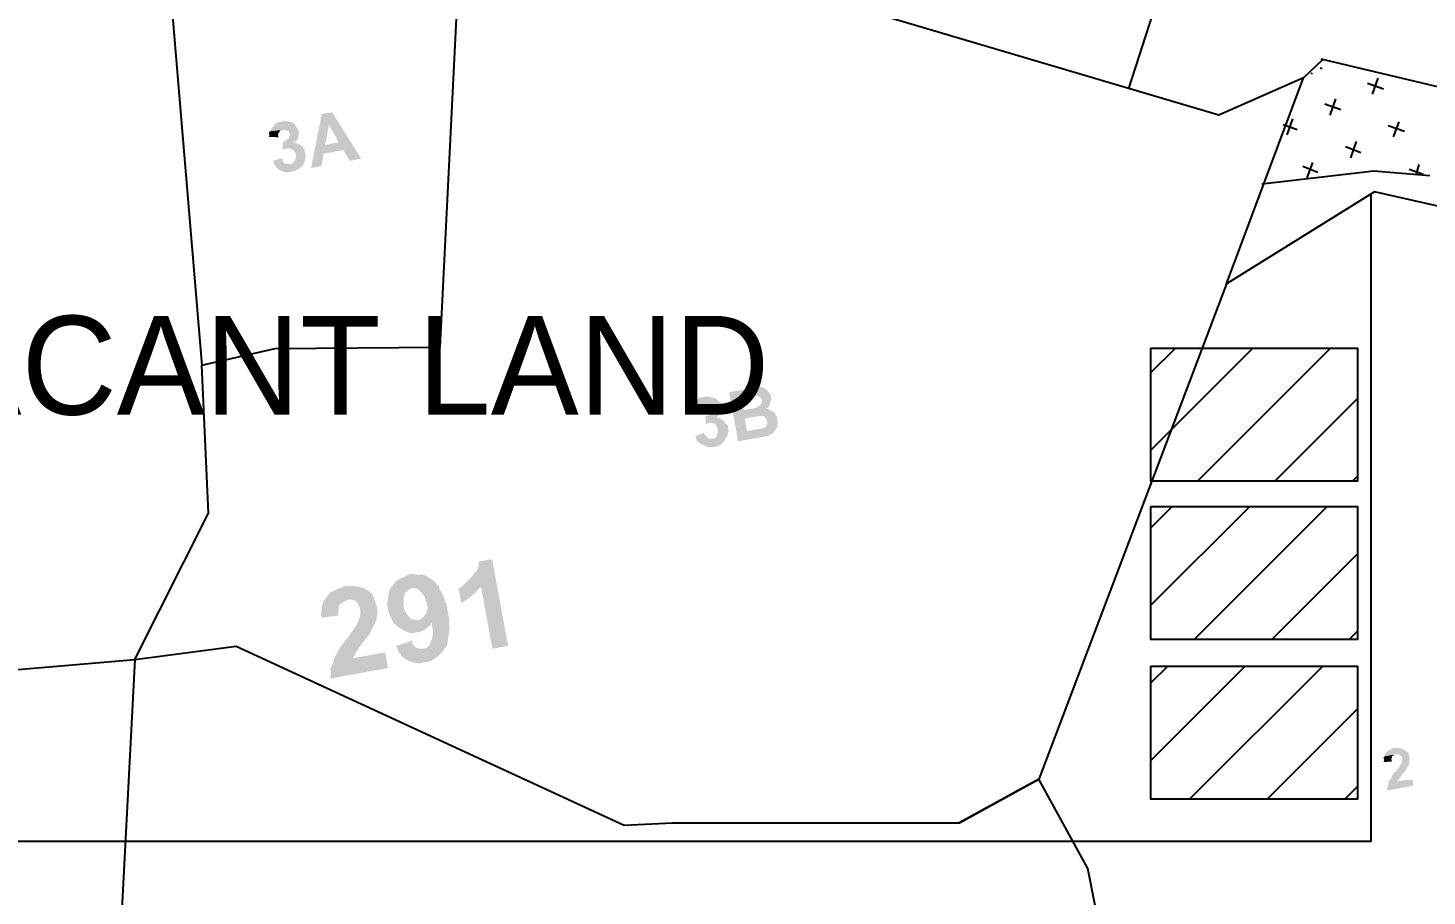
# Model space of a CAD drawing. Header units: metres. Extents: x 297 to 3998, y 336 to 1712.
# Drawn here: x 3210.3 to 3337.9, y 1365.4 to 1444.5 of the extents above; entities that cross this region are included whole.
import ezdxf

# ---------------------------------------------------------------- set-up
doc = ezdxf.new("R2010")
doc.units = ezdxf.units.M
doc.header["$MEASUREMENT"] = 0
doc.styles.get("Standard").update_dxf_attribs({"font": 'CENSCBK.TTF'})
pattern_1 = [(45, (-2513.5867, 677.9554), (-3.535534, 3.535534), [])]

msp = doc.modelspace()

# ---------------------------------------------------------------- hatches: boundary and pattern name
at = {"linetype": 'Continuous'}
for points in [[(3238.011, 1436.773), (3237.058, 1436.597), (3236.092, 1431.694), (3237.044, 1431.869), (3237.232, 1432.987), (3239.04, 1433.32), (3237.377, 1433.801), (3237.727, 1435.638)], [(3238.011, 1436.773), (3237.727, 1435.638), (3238.614, 1434.029), (3237.377, 1433.801), (3239.04, 1433.32), (3239.614, 1432.343), (3240.662, 1432.536)], [(3233.441, 1435.931), (3233.345, 1435.913), (3233.06, 1435.86), (3232.714, 1435.6), (3232.559, 1435.374), (3232.403, 1435.149), (3232.326, 1435.036), (3233.581, 1435.169), (3233.884, 1435.126), (3234.11, 1434.971), (3234.162, 1434.685), (3234.024, 1434.365), (3233.756, 1434.217), (3233.679, 1434.104), (3233.488, 1434.069), (3233.516, 1433.385), (3233.611, 1433.403), (3233.706, 1433.42), (3233.992, 1433.473), (3235.117, 1433.778), (3235.004, 1433.856), (3234.796, 1433.916), (3234.588, 1433.976), (3234.493, 1433.959), (3234.571, 1434.072), (3234.839, 1434.219), (3234.899, 1434.427), (3235.002, 1434.938), (3234.836, 1435.302), (3234.558, 1435.743), (3234.445, 1435.82), (3233.726, 1435.983), (3233.536, 1435.948)], [(3232.326, 1435.036), (3232.248, 1434.923), (3232.266, 1434.828), (3232.301, 1434.638), (3232.223, 1434.525), (3233.115, 1434.492), (3233.08, 1434.683), (3233.062, 1434.778), (3233.14, 1434.891), (3233.218, 1435.004), (3233.295, 1435.116), (3233.391, 1435.134), (3233.581, 1435.169)], [(3235.117, 1433.778), (3233.992, 1433.473), (3234.087, 1433.49), (3234.408, 1433.352), (3234.651, 1433.102), (3234.721, 1432.721), (3234.601, 1432.305), (3234.428, 1432.175), (3234.35, 1432.062), (3234.16, 1432.027), (3235.415, 1432.16), (3235.493, 1432.273), (3235.57, 1432.385), (3235.553, 1432.481), (3235.613, 1432.689), (3235.595, 1432.784), (3235.508, 1433.26), (3235.473, 1433.45), (3235.36, 1433.528), (3235.342, 1433.623), (3235.23, 1433.701)], [(3233.371, 1432.571), (3232.626, 1432.335), (3232.644, 1432.24), (3232.809, 1431.877), (3233.052, 1431.626), (3233.391, 1431.393), (3233.807, 1431.273), (3234.187, 1431.343), (3234.568, 1431.413), (3234.932, 1431.579), (3235.277, 1431.839), (3235.355, 1431.952), (3235.433, 1432.065), (3235.415, 1432.16), (3234.16, 1432.027), (3233.952, 1432.087), (3233.761, 1432.052), (3233.649, 1432.13), (3233.518, 1432.303), (3233.483, 1432.493)], [(3276.118, 1411.605), (3274.213, 1411.254), (3275.038, 1406.779), (3276.656, 1407.077), (3276.942, 1407.13), (3277.228, 1407.182), (3277.513, 1407.235), (3277.799, 1407.288), (3277.972, 1407.418), (3278.24, 1407.566), (3278.395, 1407.791), (3278.551, 1408.017), (3278.628, 1408.13), (3275.85, 1407.716), (3275.639, 1408.859), (3276.401, 1408.999), (3278.287, 1409.445), (3277.967, 1409.583), (3277.741, 1409.738), (3277.551, 1409.703), (3277.897, 1409.964), (3277.879, 1410.059), (3275.499, 1409.62), (3275.306, 1410.668), (3275.877, 1410.773), (3277.859, 1411.236), (3277.746, 1411.314), (3277.616, 1411.487), (3277.39, 1411.642), (3277.278, 1411.72), (3276.974, 1411.762), (3276.879, 1411.745), (3276.498, 1411.675), (3276.403, 1411.657), (3276.213, 1411.622)], [(3277.859, 1411.236), (3275.877, 1410.773), (3276.448, 1410.878), (3276.544, 1410.896), (3276.639, 1410.913), (3276.734, 1410.931), (3276.942, 1410.871), (3277.055, 1410.793), (3277.185, 1410.62), (3277.202, 1410.525), (3277.16, 1410.222), (3276.909, 1409.979), (3276.641, 1409.831), (3276.26, 1409.761), (3275.499, 1409.62), (3277.879, 1410.059), (3277.957, 1410.172), (3277.999, 1410.475), (3278.077, 1410.587), (3278.042, 1410.778), (3278.007, 1410.968), (3277.989, 1411.064)], [(3270.909, 1409.956), (3270.831, 1409.843), (3270.849, 1409.748), (3270.771, 1409.635), (3270.806, 1409.445), (3271.585, 1409.49), (3271.663, 1409.602), (3271.628, 1409.793), (3271.705, 1409.906), (3271.783, 1410.018), (3271.878, 1410.036), (3271.956, 1410.149), (3272.051, 1410.166)], [(3271.928, 1410.833), (3271.548, 1410.763), (3271.28, 1410.615), (3271.029, 1410.372), (3270.891, 1410.051), (3270.909, 1409.956), (3272.051, 1410.166), (3272.146, 1410.184), (3272.45, 1410.141), (3272.597, 1409.873), (3272.65, 1409.588), (3272.607, 1409.284), (3272.339, 1409.137), (3272.149, 1409.101), (3272.054, 1409.084), (3272.099, 1408.305), (3272.272, 1408.435), (3272.462, 1408.47), (3273.587, 1408.776), (3273.379, 1408.836), (3273.266, 1408.914), (3273.171, 1408.896), (3273.076, 1408.878), (3273.154, 1408.991), (3273.309, 1409.217), (3273.482, 1409.347), (3273.489, 1409.841), (3273.402, 1410.317), (3273.046, 1410.645), (3272.933, 1410.723), (3272.214, 1410.885), (3272.119, 1410.868)], [(3273.587, 1408.776), (3272.462, 1408.47), (3272.557, 1408.488), (3272.973, 1408.367), (3273.139, 1408.004), (3273.209, 1407.623), (3273.071, 1407.303), (3273.089, 1407.207), (3272.916, 1407.077), (3272.821, 1407.06), (3272.725, 1407.042), (3273.981, 1407.175), (3274.058, 1407.288), (3274.041, 1407.383), (3274.118, 1407.496), (3274.101, 1407.591), (3274.179, 1407.703), (3274.073, 1408.275), (3273.96, 1408.352), (3273.848, 1408.43), (3273.83, 1408.525), (3273.717, 1408.603)], [(3278.287, 1409.445), (3276.401, 1408.999), (3276.496, 1409.016), (3276.972, 1409.104), (3277.37, 1409.079), (3277.613, 1408.829), (3277.649, 1408.638), (3277.701, 1408.353), (3277.624, 1408.24), (3277.546, 1408.127), (3277.468, 1408.014), (3277.373, 1407.997), (3277.278, 1407.979), (3277.183, 1407.962), (3275.85, 1407.716), (3278.628, 1408.13), (3278.611, 1408.225), (3278.653, 1408.528), (3278.601, 1408.814), (3278.566, 1409.004), (3278.418, 1409.272), (3278.4, 1409.367)], [(3271.936, 1407.586), (3271.114, 1407.237), (3271.297, 1406.779), (3271.636, 1406.546), (3271.956, 1406.408), (3272.277, 1406.27), (3272.675, 1406.245), (3273.151, 1406.333), (3273.515, 1406.498), (3273.748, 1406.837), (3273.843, 1406.854), (3273.825, 1406.949), (3273.903, 1407.062), (3273.981, 1407.175), (3272.725, 1407.042), (3272.44, 1406.989), (3272.327, 1407.067), (3272.214, 1407.145), (3272.084, 1407.318), (3271.971, 1407.395)], [(3252.602, 1396.049), (3251.364, 1395.821), (3251.382, 1395.726), (3251.357, 1395.328), (3251.219, 1395.007), (3250.968, 1394.764), (3250.735, 1394.426), (3250.485, 1394.183), (3250.234, 1393.94), (3249.984, 1393.697), (3249.733, 1393.454), (3249.543, 1393.419), (3251.595, 1393.501), (3252.63, 1387.884), (3254.058, 1388.147)], [(3245.081, 1394.664), (3244.985, 1394.646), (3244.717, 1394.498), (3244.354, 1394.333), (3243.991, 1394.167), (3243.74, 1393.924), (3243.585, 1393.699), (3243.334, 1393.456), (3243.197, 1393.135), (3243.154, 1392.832), (3243.111, 1392.529), (3243.069, 1392.226), (3243.044, 1391.827), (3243.096, 1391.542), (3243.167, 1391.161), (3243.332, 1390.797), (3243.48, 1390.529), (3243.645, 1390.166), (3243.758, 1390.088), (3245.948, 1390.492), (3245.853, 1390.474), (3245.645, 1390.535), (3245.246, 1390.56), (3245.003, 1390.81), (3244.743, 1391.156), (3244.577, 1391.519), (3244.507, 1391.9), (3244.532, 1392.298), (3244.557, 1392.697), (3244.695, 1393.017), (3245.041, 1393.278), (3245.213, 1393.408), (3247.498, 1393.829), (3247.368, 1394.002), (3247.143, 1394.158), (3246.917, 1394.313), (3246.579, 1394.546), (3246.163, 1394.666), (3245.877, 1394.613), (3245.574, 1394.656), (3245.366, 1394.716)], [(3239.178, 1393.576), (3238.987, 1393.541), (3238.814, 1393.41), (3238.529, 1393.358), (3238.261, 1393.21), (3237.897, 1393.045), (3237.647, 1392.802), (3237.492, 1392.576), (3237.336, 1392.351), (3237.181, 1392.125), (3237.121, 1391.917), (3239.406, 1392.338), (3239.596, 1392.373), (3239.899, 1392.331), (3240.107, 1392.271), (3240.35, 1392.02), (3240.516, 1391.657), (3240.586, 1391.276), (3240.561, 1390.878), (3240.441, 1390.462), (3240.225, 1390.028), (3239.992, 1389.69), (3239.837, 1389.464), (3239.682, 1389.239), (3239.371, 1388.788), (3239.043, 1388.432), (3238.732, 1387.981), (3238.517, 1387.548), (3238.206, 1387.097), (3238.103, 1386.586), (3237.888, 1386.152), (3237.898, 1385.563), (3237.838, 1385.355), (3237.873, 1385.165), (3243.109, 1386.13), (3242.846, 1387.558), (3239.895, 1387.014), (3239.972, 1387.127), (3240.05, 1387.24), (3240.265, 1387.673), (3240.576, 1388.124), (3240.809, 1388.462), (3241.137, 1388.818), (3241.448, 1389.269), (3241.663, 1389.703), (3241.879, 1390.136), (3242.094, 1390.569), (3242.059, 1390.76), (3242.119, 1390.968), (3242.127, 1391.461), (3242.039, 1391.937), (3241.856, 1392.396), (3241.673, 1392.854), (3241.317, 1393.183), (3240.884, 1393.398), (3240.468, 1393.518), (3239.862, 1393.603), (3239.671, 1393.568), (3239.463, 1393.628)], [(3247.498, 1393.829), (3245.213, 1393.408), (3245.309, 1393.426), (3245.82, 1393.323), (3246.176, 1392.995), (3246.436, 1392.649), (3246.637, 1392.095), (3246.724, 1391.619), (3246.622, 1391.108), (3246.293, 1390.753), (3246.121, 1390.622), (3245.948, 1390.492), (3243.758, 1390.088), (3243.983, 1389.933), (3244.114, 1389.76), (3247.065, 1390.304), (3247.1, 1390.114), (3247.153, 1389.828), (3247.223, 1389.447), (3247.18, 1389.144), (3247.138, 1388.841), (3247, 1388.52), (3246.862, 1388.199), (3246.612, 1387.956), (3246.326, 1387.904), (3244.249, 1387.423), (3244.397, 1387.155), (3244.51, 1387.077), (3244.735, 1386.922), (3245.169, 1386.706), (3245.585, 1386.586), (3245.983, 1386.561), (3246.459, 1386.649), (3246.649, 1386.684), (3246.935, 1386.736), (3247.203, 1386.884), (3247.644, 1387.162), (3247.972, 1387.518), (3248.145, 1387.648), (3248.283, 1387.969), (3248.378, 1387.987), (3248.516, 1388.307), (3248.559, 1388.61), (3248.601, 1388.914), (3248.644, 1389.217), (3248.686, 1389.52), (3248.729, 1389.823), (3248.659, 1390.204), (3248.701, 1390.507), (3248.631, 1390.888), (3248.578, 1391.174), (3248.508, 1391.554), (3248.438, 1391.935), (3248.29, 1392.203), (3248.238, 1392.489), (3248.072, 1392.852), (3247.924, 1393.12), (3247.777, 1393.388), (3247.741, 1393.579), (3247.629, 1393.656)], [(3249.543, 1393.419), (3249.789, 1392.086), (3249.884, 1392.103), (3250.325, 1392.381), (3250.67, 1392.642), (3251.094, 1393.015), (3251.422, 1393.371), (3251.595, 1393.501)], [(3237.121, 1391.917), (3237.061, 1391.709), (3237.053, 1391.216), (3236.993, 1391.008), (3237.046, 1390.722), (3238.587, 1390.907), (3238.552, 1391.098), (3238.594, 1391.401), (3238.619, 1391.799), (3238.87, 1392.042), (3239.138, 1392.19), (3239.406, 1392.338)], [(3244.114, 1389.76), (3244.209, 1389.778), (3244.547, 1389.545), (3244.868, 1389.407), (3245.284, 1389.287), (3245.665, 1389.357), (3246.045, 1389.427), (3246.409, 1389.593), (3246.755, 1389.853), (3247.005, 1390.096), (3247.065, 1390.304)], [(3245.311, 1388.603), (3243.823, 1388.132), (3243.953, 1387.959), (3243.989, 1387.768), (3244.136, 1387.5), (3244.249, 1387.423), (3246.326, 1387.904), (3246.041, 1387.851), (3245.928, 1387.929), (3245.72, 1387.989), (3245.625, 1387.971), (3245.494, 1388.144), (3245.364, 1388.317)], [(3333.978, 1378.067), (3333.9, 1377.954), (3333.918, 1377.859), (3333.953, 1377.668), (3333.875, 1377.556), (3334.655, 1377.601), (3334.637, 1377.696), (3334.62, 1377.791), (3334.602, 1377.886), (3334.68, 1377.999), (3334.662, 1378.094), (3334.757, 1378.112), (3334.835, 1378.225), (3334.93, 1378.242), (3335.025, 1378.26)], [(3334.92, 1378.831), (3334.635, 1378.778), (3334.557, 1378.666), (3334.462, 1378.648), (3334.366, 1378.631), (3334.271, 1378.613), (3334.289, 1378.518), (3334.194, 1378.5), (3334.116, 1378.387), (3334.038, 1378.275), (3333.961, 1378.162), (3333.978, 1378.067), (3335.025, 1378.26), (3335.121, 1378.277), (3335.216, 1378.295), (3335.441, 1378.139), (3335.554, 1378.062), (3335.607, 1377.776), (3335.624, 1377.681), (3335.547, 1377.568), (3335.564, 1377.473), (3335.486, 1377.36), (3335.409, 1377.248), (3335.331, 1377.135), (3335.253, 1377.022), (3335.176, 1376.909), (3335.098, 1376.797), (3335.021, 1376.684), (3334.925, 1376.666), (3334.692, 1376.328), (3334.555, 1376.007), (3334.477, 1375.895), (3334.382, 1375.877), (3334.339, 1375.574), (3334.296, 1375.271), (3334.201, 1375.253), (3334.236, 1375.063), (3334.254, 1374.968), (3336.634, 1375.406), (3336.529, 1375.977), (3335.178, 1375.827), (3335.256, 1375.94), (3335.411, 1376.165), (3335.644, 1376.503), (3335.895, 1376.746), (3336.033, 1377.067), (3336.11, 1377.18), (3336.206, 1377.197), (3336.17, 1377.388), (3336.266, 1377.405), (3336.248, 1377.501), (3336.231, 1377.596), (3336.213, 1377.691), (3336.291, 1377.804), (3336.273, 1377.899), (3336.256, 1377.994), (3336.185, 1378.375), (3335.96, 1378.53), (3335.83, 1378.703), (3335.734, 1378.686), (3335.622, 1378.763), (3335.527, 1378.746), (3335.509, 1378.841), (3335.414, 1378.823), (3335.319, 1378.806), (3335.206, 1378.884), (3335.015, 1378.849)]]:
    msp.add_hatch(color=0, dxfattribs=at).paths.add_polyline_path(points)
h = msp.add_hatch()
h.set_pattern_fill('ANSI31', color=2, scale=40, style=0)
h.set_pattern_definition(pattern_1)
h.paths.add_polyline_path([(3317.356, 1415.286), (3312.679, 1415.286), (3312.679, 1403.146), (3312.754, 1403.146)])
h = msp.add_hatch()
h.set_pattern_fill('ANSI31', color=2, scale=40, style=0)
h.set_pattern_definition(pattern_1)
h.paths.add_polyline_path([(3331.527, 1403.146), (3331.527, 1415.286), (3317.356, 1415.286), (3312.754, 1403.146)])
h = msp.add_hatch()
h.set_pattern_fill('ANSI31', color=2, scale=40, style=0)
h.set_pattern_definition(pattern_1)
h.paths.add_polyline_path([(3331.527, 1400.852), (3312.679, 1400.852), (3312.679, 1388.711), (3331.527, 1388.711)])
h = msp.add_hatch()
h.set_pattern_fill('ANSI31', color=2, scale=40, style=0)
h.set_pattern_definition(pattern_1)
h.paths.add_polyline_path([(3331.527, 1374.16), (3331.527, 1386.3), (3312.679, 1386.3), (3312.679, 1374.16)])

# ---------------------------------------------------------------- linework, layer by layer
at = {"color": 2}
for q in [(3332.777, 1429.331), (3177.256, 1370.319)]:
    msp.add_line((3332.777, 1370.319), q, dxfattribs=at)
at = {"color": 0, "linetype": 'Continuous'}
for points in [[(3310.654, 1438.936), (3314.101, 1449.612), (3318.75, 1509.322)], [(3223.193, 1448.808), (3226.116, 1413.712), (3232.823, 1415.243), (3247.863, 1415.356), (3249.533, 1449.035)], [(3326.589, 1439.911), (3328.369, 1441.581)], [(3328.312, 1440.725), (3328.104, 1440.785)], [(3349.071, 1436.663), (3328.216, 1441.617)], [(3327.318, 1440.247), (3327.395, 1440.359)], [(3333.895, 1438.887), (3332.422, 1439.403)], [(3332.9, 1438.409), (3333.416, 1439.882)], [(3329.017, 1436.512), (3329.533, 1437.985)], [(3330.011, 1436.99), (3328.538, 1437.506)], [(3326.015, 1435.171), (3324.75, 1435.627)], [(3325.116, 1434.71), (3325.632, 1436.183)], [(3335.792, 1435.004), (3334.318, 1435.52)], [(3334.797, 1434.525), (3335.331, 1435.903)], [(3330.914, 1432.628), (3331.43, 1434.102)], [(3331.813, 1433.089), (3330.435, 1433.623)], [(3327.912, 1431.288), (3326.534, 1431.821)], [(3326.918, 1430.809), (3327.451, 1432.187)], [(3337.498, 1431.085), (3336.233, 1431.541)], [(3336.892, 1431.17), (3337.132, 1432.002)], [(3322.789, 1430.245), (3333.003, 1431.438), (3338.104, 1431)], [(3323.473, 1430.273), (3323.55, 1430.386)], [(3195.124, 1384.769), (3220.031, 1386.898), (3226.728, 1400.24), (3226.116, 1413.712)], [(3220.031, 1386.898), (3216.154, 1312.846)], [(3220.031, 1386.898), (3229.259, 1388.106), (3264.652, 1371.79), (3269.042, 1372.008), (3295.226, 1372.009), (3302.464, 1376.001)]]:
    msp.add_lwpolyline(points, dxfattribs=at)
at = {"color": 7, "linetype": 'ByBlock'}
for points in [[(3354.998, 1424.572), (3333.075, 1429.516), (3319.57, 1421.124), (3326.589, 1439.911), (3318.861, 1436.519), (3275.806, 1449.255)], [(3319.57, 1421.124), (3302.464, 1376.001)], [(3189.869, 1316.6), (3213.531, 1312.658), (3252.944, 1315.471), (3255.692, 1324.948), (3301.124, 1323.974), (3316.773, 1326.661), (3313.709, 1333.676), (3306.936, 1367.865), (3302.464, 1376.001), (3295.202, 1372.009)]]:
    msp.add_lwpolyline(points, dxfattribs=at)
at = {"color": 2}
for points in [[(3312.679, 1415.286), (3331.527, 1415.286), (3331.527, 1403.146), (3312.679, 1403.146)], [(3312.679, 1400.852), (3331.527, 1400.852), (3331.527, 1388.711), (3312.679, 1388.711)], [(3312.679, 1386.3), (3331.527, 1386.3), (3331.527, 1374.16), (3312.679, 1374.16)]]:
    msp.add_lwpolyline(points, close=True, dxfattribs=at)
at = {"color": 1, "linetype": 'ByBlock'}
msp.add_circle((3312.782, 1009.358), 500, dxfattribs=at)

# ---------------------------------------------------------------- texts
at = {"color": 2, "linetype": 'Continuous'}
msp.add_text('VACANT LAND ', height=9, dxfattribs=at).set_placement((3193.627, 1409.218))

doc.saveas('drawing.dxf')
